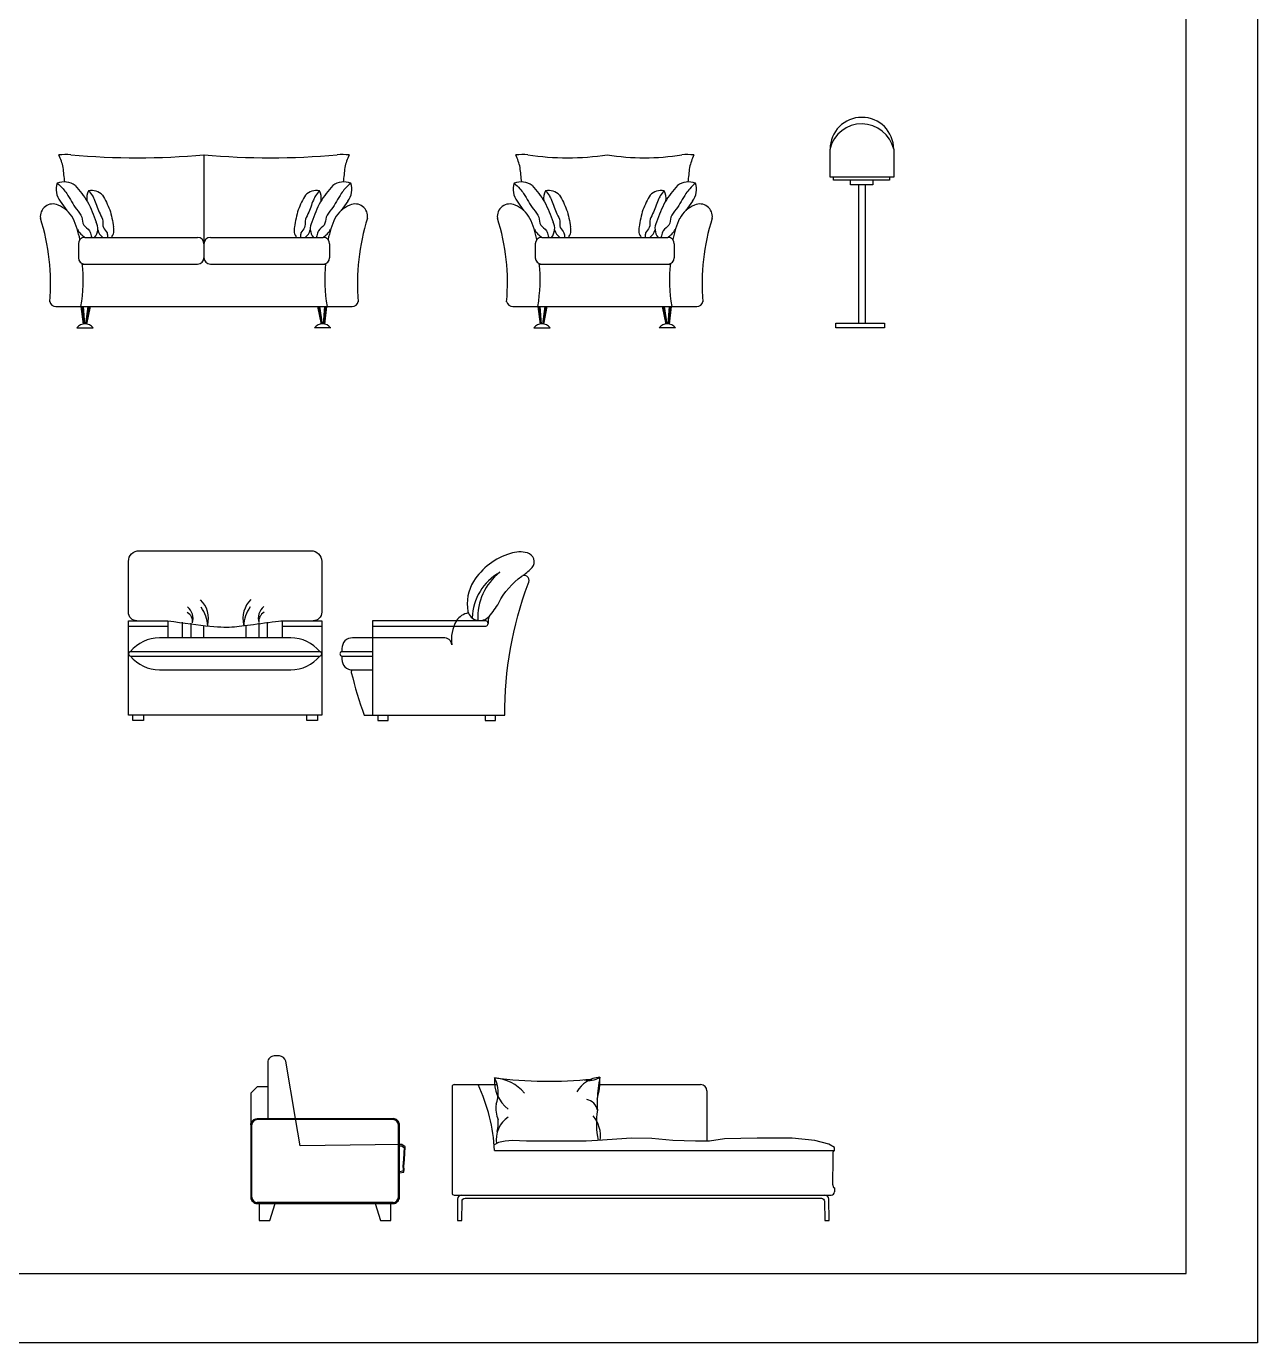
# Model space of a CAD drawing. Header units: inches. Extents: x 11 to 53.5, y 7.4 to 32.2.
# Drawn here: x 26.22 to 32.02, y 7.36 to 13.56 of the extents above; entities that cross this region are included whole.
import ezdxf

# ---------------------------------------------------------------- set-up
doc = ezdxf.new("R2010")
doc.units = ezdxf.units.IN
doc.header["$MEASUREMENT"] = 0
for name, color, linetype in [('02', 2, 'Continuous'), ('1', 1, 'Continuous'), ('4', 4, 'Continuous'), ('kadrbm', 4, 'Continuous')]:
    doc.layers.add(name, color=color, linetype=linetype)

# ---------------------------------------------------------------- blocks, each defined once
blk = doc.blocks.new('kadrbm')
at = {"layer": 'kadrbm', "color": 4}
blk.add_lwpolyline([(0, 0), (0, 24.7972), (21, 24.7972), (21, 0), (0, 0)], close=True, dxfattribs=at)
blk.add_lwpolyline([(20.6631, 0.3257), (20.6631, 24.4603), (0.3369, 24.4603), (0.3369, 0.3257), (20.6631, 0.3257)], dxfattribs=at)

msp = doc.modelspace()

# ---------------------------------------------------------------- linework, layer by layer
at = {"layer": '02'}
for p, q in [((27.0594, 12.9514), (27.0594, 12.4673)), ((26.3817, 12.7335), (26.4129, 12.6897)), ((27.7371, 12.7335), (27.7059, 12.6897)), ((26.4678, 12.5325), (26.4678, 12.4673)), ((26.4978, 12.5625), (27.0294, 12.5625)), ((27.0894, 12.5625), (27.621, 12.5625)), ((27.651, 12.5325), (27.651, 12.4673)), ((26.4863, 12.4373), (27.0294, 12.4373)), ((27.0894, 12.4373), (27.6325, 12.4373)), ((26.3619, 12.2373), (27.7569, 12.2373)), ((26.4799, 12.2373), (26.4904, 12.154)), ((26.4849, 12.2373), (26.4936, 12.1545)), ((26.4897, 12.2373), (26.496, 12.1547)), ((26.5131, 12.2373), (26.5014, 12.1548)), ((26.5182, 12.2373), (26.5047, 12.1544)), ((26.5226, 12.2373), (26.5063, 12.1541)), ((27.5943, 12.2373), (27.6105, 12.1541)), ((27.5987, 12.2373), (27.6122, 12.1544)), ((27.6038, 12.2373), (27.6155, 12.1548)), ((27.6272, 12.2373), (27.6209, 12.1547)), ((27.632, 12.2373), (27.6232, 12.1545)), ((27.637, 12.2373), (27.6264, 12.154)), ((26.4608, 12.1373), (26.537, 12.1373)), ((27.656, 12.1373), (27.5798, 12.1373)), ((26.7038, 10.7321), (26.8888, 10.7321)), ((26.9588, 10.6774), (26.9588, 10.7504)), ((26.9988, 10.6774), (26.9988, 10.7466)), ((27.0588, 10.6774), (27.0588, 10.7356)), ((27.2588, 10.6774), (27.2588, 10.7356)), ((27.3188, 10.6774), (27.3188, 10.7466)), ((27.3588, 10.6774), (27.3588, 10.7504)), ((27.4288, 10.7321), (27.6138, 10.7321)), ((27.8527, 10.7571), (27.8527, 10.3121)), ((27.8527, 10.7321), (28.3861, 10.7321)), ((26.7132, 10.6126), (27.6044, 10.6126)), ((27.7087, 10.6126), (27.8527, 10.6126)), ((26.7132, 10.5906), (27.6044, 10.5906)), ((27.7087, 10.5906), (27.8527, 10.5906)), ((27.7587, 10.5258), (27.8527, 10.5258)), ((27.36, 8.6779), (27.36, 8.4129)), ((28.2282, 8.5629), (28.2282, 8.0629)), ((28.2382, 8.5729), (28.4404, 8.5729)), ((28.9239, 8.5729), (29.3982, 8.5729)), ((29.4282, 8.5429), (29.4282, 8.3065)), ((27.285, 8.0429), (27.285, 8.3829)), ((27.95, 8.4079), (27.31, 8.4079)), ((27.975, 8.0429), (27.975, 8.3829)), ((28.4275, 8.2629), (30.0282, 8.2629)), ((30.0282, 8.0866), (30.0282, 8.0679)), ((27.95, 8.0179), (27.31, 8.0179)), ((28.2382, 8.0529), (30.0132, 8.0529))]:
    msp.add_line(p, q, dxfattribs=at)
for points in [[(30.3077, 12.9783), (30.3077, 12.8467), (30.0077, 12.8467), (30.0077, 12.9783)], [(30.2886, 12.8467), (30.2886, 12.8324), (30.0243, 12.8324), (30.0243, 12.8467)], [(30.2097, 12.832), (30.2097, 12.8102), (30.1042, 12.8102), (30.1042, 12.832)], [(30.1432, 12.832), (30.1432, 12.8324)], [(30.1432, 12.1592), (30.1432, 12.8102)], [(30.1732, 12.8324), (30.1732, 12.832)], [(30.1732, 12.8102), (30.1732, 12.1592)], [(26.8888, 10.7571), (26.9168, 10.7531), (26.9442, 10.7492), (26.9709, 10.7456), (26.9967, 10.7421), (27.0214, 10.739), (27.0448, 10.7362), (27.0668, 10.7337), (27.0871, 10.7317), (27.1056, 10.7301), (27.1225, 10.7289), (27.138, 10.7281), (27.1524, 10.7277), (27.1657, 10.7277), (27.1784, 10.7279), (27.1905, 10.7284), (27.2023, 10.7292), (27.214, 10.7303), (27.2258, 10.7315), (27.238, 10.7329), (27.2506, 10.7345), (27.2638, 10.7363), (27.2779, 10.7383), (27.293, 10.7403), (27.3093, 10.7426), (27.3269, 10.7449), (27.3451, 10.7473), (27.3633, 10.7496), (27.3808, 10.7517), (27.3968, 10.7536), (27.4106, 10.7552), (27.4215, 10.7564), (27.4288, 10.7571)], [(27.9829, 8.2901), (27.5117, 8.2851), (27.49, 8.4129)], [(30.0282, 8.2629), (30.0282, 8.2773), (30.0025, 8.2916), (29.9355, 8.31), (29.8289, 8.3203), (29.6643, 8.3203), (29.5105, 8.3176), (29.4402, 8.3066), (29.3748, 8.3058), (29.268, 8.3094), (29.1684, 8.3188), (29.0735, 8.3212), (28.9134, 8.3094), (28.86, 8.3058), (28.7734, 8.3058), (28.6501, 8.307), (28.5789, 8.307), (28.5125, 8.3094), (28.4781, 8.307), (28.446, 8.2999), (28.4259, 8.2886)], [(27.98, 8.157), (27.9998, 8.1607), (28.0021, 8.1749), (28.0009, 8.1878), (28.0033, 8.2207), (28.0068, 8.2795), (27.9915, 8.2901), (27.98, 8.2901)], [(27.98, 8.2851), (27.99, 8.2851), (28.0017, 8.277), (27.9983, 8.221), (27.9959, 8.1877), (27.9971, 8.175), (27.9954, 8.165), (27.98, 8.1621)], [(30.0282, 8.2629), (30.0212, 8.2546), (30.0206, 8.2246), (30.0212, 8.1753), (30.02, 8.1521), (30.0189, 8.104), (30.024, 8.0876), (30.0282, 8.0866)], [(27.32, 8.0129), (27.32, 7.9329), (27.37, 7.9329), (27.395, 8.0129)], [(27.865, 8.0129), (27.89, 7.9329), (27.94, 7.9329), (27.94, 8.0129)]]:
    msp.add_lwpolyline(points, dxfattribs=at)
msp.add_lwpolyline([(30.0356, 12.1592), (30.265, 12.1592), (30.265, 12.1373), (30.0356, 12.1373)], close=True, dxfattribs=at)
for points in [[(28.2482, 10.7571, 0.176419), (28.227, 10.6446, 0.398176), (28.1869, 10.677)], [(27.49, 8.4129), (27.4442, 8.6829, 0.36585), (27.4147, 8.7079), (27.39, 8.7079, 0.414214), (27.36, 8.6779)], [(27.36, 8.5629), (27.31, 8.5629), (27.28, 8.5329), (27.28, 8.0429, 0.414214), (27.31, 8.0129), (27.95, 8.0129)], [(27.28, 8.3829, -0.414214), (27.31, 8.4129), (27.95, 8.4129)], [(27.98, 8.3829, 0.414214), (27.95, 8.4129)], [(27.95, 8.0129, 0.414214), (27.98, 8.0429), (27.98, 8.3829)], [(28.274, 8.0529, 0.411927), (28.254, 8.0331), (28.2532, 7.9329), (28.2732, 7.9329), (28.2746, 8.0232, -0.409645), (28.2896, 8.0379), (29.9668, 8.0379, -0.409645), (29.9818, 8.0232), (29.9832, 7.9329), (30.0032, 7.9329), (30.0024, 8.0331, 0.411927), (29.9824, 8.0529)]]:
    msp.add_lwpolyline(points, format="xyb", dxfattribs=at)
for centre, radius, start, end in [((30.1577, 12.9782), 0.15, 0.01291, 179.98709), ((30.1574, 12.9429), 0.1544, 13.25082, 165.67093), ((26.4061, 12.6875), 0.2652, 84.30943, 96.53714), ((26.1044, 12.8251), 0.2993, 12.86504, 24.85812), ((26.7455, 16.5718), 3.634, 265.0569, 274.95476), ((27.3733, 16.5718), 3.634, 265.04524, 274.9431), ((27.7127, 12.6875), 0.2652, 83.46286, 95.69057), ((28.0144, 12.8251), 0.2993, 155.14188, 167.13496), ((22.0921, 12.3884), 4.3334, 5.76863, 6.67083), ((32.0267, 12.3884), 4.3334, 173.32917, 174.23137), ((26.4556, 12.7888), 0.0922, 161.6688, 216.80879), ((26.401, 12.7333), 0.0907, 55.07062, 111.31181), ((26.5807, 12.747), 0.0738, 151.00786, 189.44149), ((26.5295, 12.7115), 0.0725, 44.40968, 100.65087), ((27.5893, 12.7115), 0.0725, 79.34913, 135.59032), ((27.5381, 12.747), 0.0738, 350.55851, 28.99214), ((27.7178, 12.7333), 0.0907, 68.68819, 124.92938), ((27.6632, 12.7888), 0.0922, 323.19121, 18.3312), ((26.3476, 12.6613), 0.059, 65.37226, 188.22089), ((26.3199, 12.5856), 0.1395, 28.47796, 67.98713), ((27.7989, 12.5856), 0.1395, 112.01287, 151.52204), ((27.7712, 12.6613), 0.059, 351.77911, 114.62774), ((25.333, 12.3481), 1.0036, 354.96895, 17.67955), ((25.9854, 12.4472), 0.501, 12.11083, 24.14463), ((28.1334, 12.4472), 0.501, 155.85537, 167.88917), ((28.7858, 12.3481), 1.0036, 162.32045, 185.03105), ((26.5446, 12.6435), 0.0922, 207.8731, 241.38125), ((26.493, 12.6042), 0.066, 320.92515, 27.98176), ((26.6292, 12.6196), 0.0738, 197.21216, 230.72031), ((26.5827, 12.5963), 0.0528, 320.21922, 17.32082), ((27.5361, 12.5963), 0.0528, 162.67918, 219.78078), ((27.4896, 12.6196), 0.0738, 309.27969, 342.78784), ((27.6259, 12.6042), 0.066, 152.01824, 219.07485), ((27.5742, 12.6435), 0.0922, 298.61875, 332.1269), ((26.4978, 12.5325), 0.03, 90, 180), ((27.0294, 12.5325), 0.03, 0, 90), ((27.0894, 12.5325), 0.03, 90, 180), ((27.621, 12.5325), 0.03, 0, 90), ((26.4978, 12.4673), 0.03, 180, 270), ((27.0294, 12.4673), 0.03, 270, 0), ((27.0894, 12.4673), 0.03, 180, 270), ((27.621, 12.4673), 0.03, 270, 0), ((25.7379, 12.3622), 0.7525, 350.44411, 5.90044), ((28.3809, 12.3622), 0.7525, 174.09956, 189.55589), ((26.3619, 12.2673), 0.03, 193.78278, 270), ((27.7569, 12.2673), 0.03, 270, 346.21722), ((26.4989, 12.1056), 0.0495, 39.73707, 140.26293), ((27.6179, 12.1056), 0.0495, 39.73707, 140.26293), ((28.5769, 10.7631), 0.2547, 119.21332, 178.12924), ((28.6185, 10.7723), 0.2701, 127.88972, 182.83161), ((26.9537, 10.7666), 0.1268, 346.49502, 44.92483), ((27.3695, 10.7679), 0.1268, 135.07517, 193.50498), ((26.9578, 10.7542), 0.0476, 351.42642, 61.37844), ((26.9386, 10.768), 0.0695, 342.48011, 51.68093), ((26.9137, 10.725), 0.1634, 2.70823, 35.91352), ((27.4095, 10.7263), 0.1634, 144.08648, 177.29177), ((27.3846, 10.7693), 0.0695, 128.31907, 197.51989), ((27.3654, 10.7555), 0.0476, 118.62156, 188.57358), ((28.3851, 10.7446), 0.0125, 274.83539, 85.1646), ((28.238, 8.5631), 0.00981, 88.89971, 181.10029), ((27.6229, 8.2262), 0.8054, 2.61163, 25.49726), ((28.589, 8.5878), 0.1619, 174.11002, 233.4289), ((28.2982, 8.5347), 0.1473, 338.30173, 28.22636), ((28.6798, 10.6262), 2.0375, 262.901, 275.80351), ((28.4137, 8.4007), 0.2041, 40.4189, 85.9871), ((28.9347, 8.4706), 0.1376, 94.68033, 150.37103), ((28.8719, 8.6866), 0.0942, 256.30047, 303.14248), ((30.2696, 8.39), 1.3636, 170.81082, 175.19015), ((28.6673, 8.5867), 0.257, 341.30581, 4.69516), ((29.3982, 8.5429), 0.03, 0, 90), ((28.8513, 8.4413), 0.062, 10.66892, 79.60576), ((30.8784, 8.5424), 1.9682, 181.11236, 182.60946), ((28.5739, 8.4619), 0.1401, 172.46324, 202.98304), ((29.3266, 8.3898), 0.4191, 171.35663, 190.97237), ((27.31, 8.3829), 0.025, 90, 180), ((27.95, 8.3829), 0.025, 0, 90), ((28.5629, 8.3132), 0.1278, 123.37033, 188.55493), ((28.2927, 8.3945), 0.1528, 343.76996, 4.77672), ((28.7853, 8.3325), 0.1413, 350.87492, 41.16781), ((28.2364, 8.0611), 0.00841, 167.78422, 282.21578), ((30.0132, 8.0679), 0.015, 270, 0), ((27.31, 8.0429), 0.025, 180, 270), ((27.95, 8.0429), 0.025, 270, 0)]:
    msp.add_arc(centre, radius, start, end, dxfattribs=at)
for points, knots in [([(26.368, 12.8178), (26.3775, 12.8095), (26.3941, 12.7951), (26.4254, 12.7543), (26.4477, 12.7054), (26.4881, 12.6623), (26.4861, 12.6166), (26.5229, 12.6001), (26.5264, 12.5754), (26.5293, 12.5648), (26.53, 12.5625)], [0, 0, 0, 0, 37.506288, 65.782259, 153.619658, 198.465285, 236.495883, 274.837161, 300.242842, 307.42838, 307.42838, 307.42838, 307.42838]), ([(26.5161, 12.7828), (26.5224, 12.7749), (26.5333, 12.7611), (26.5519, 12.7243), (26.5621, 12.6826), (26.5875, 12.6428), (26.5792, 12.6072), (26.6057, 12.5887), (26.6048, 12.5703), (26.6053, 12.563), (26.6053, 12.5625)], [0, 0, 0, 0, 37.506288, 65.782259, 153.619658, 198.465285, 236.495883, 274.837161, 300.242842, 301.926971, 301.926971, 301.926971, 301.926971]), ([(27.6027, 12.7828), (27.5964, 12.7749), (27.5855, 12.7611), (27.5669, 12.7243), (27.5567, 12.6826), (27.5313, 12.6428), (27.5396, 12.6072), (27.5131, 12.5887), (27.514, 12.5703), (27.5135, 12.563), (27.5135, 12.5625)], [0, 0, 0, 0, 37.506288, 65.782259, 153.619658, 198.465285, 236.495883, 274.837161, 300.242842, 301.926971, 301.926971, 301.926971, 301.926971]), ([(27.7508, 12.8178), (27.7413, 12.8095), (27.7247, 12.7951), (27.6934, 12.7543), (27.6711, 12.7054), (27.6307, 12.6623), (27.6327, 12.6166), (27.5959, 12.6001), (27.5924, 12.5754), (27.5895, 12.5648), (27.5888, 12.5625)], [0, 0, 0, 0, 37.506288, 65.782259, 153.619658, 198.465285, 236.495883, 274.837161, 300.242842, 307.42838, 307.42838, 307.42838, 307.42838])]:
    msp.add_open_spline(points, degree=3, knots=knots, dxfattribs=at)
for points in [[(26.4529, 12.8076), (26.5107, 12.7302), (26.5513, 12.6352)], [(27.6659, 12.8076), (27.6081, 12.7302), (27.5675, 12.6352)], [(26.5813, 12.7622), (26.6153, 12.6928), (26.6332, 12.6121)], [(27.5375, 12.7622), (27.5035, 12.6928), (27.4856, 12.6121)]]:
    msp.add_spline(points, degree=3, dxfattribs=at)
at = {"layer": '1'}
for p, q in [((28.5338, 12.7335), (28.5649, 12.6897)), ((29.3604, 12.7335), (29.3293, 12.6897)), ((28.6198, 12.5325), (28.6198, 12.4673)), ((28.6498, 12.5625), (29.2444, 12.5625)), ((29.2744, 12.5325), (29.2744, 12.4673)), ((28.6383, 12.4373), (29.2559, 12.4373)), ((28.5139, 12.2373), (29.3803, 12.2373)), ((28.6319, 12.2373), (28.6425, 12.154)), ((28.6369, 12.2373), (28.6457, 12.1545)), ((28.6417, 12.2373), (28.648, 12.1547)), ((28.6651, 12.2373), (28.6534, 12.1548)), ((28.6703, 12.2373), (28.6567, 12.1544)), ((28.6746, 12.2373), (28.6584, 12.1541)), ((29.2176, 12.2373), (29.2339, 12.1541)), ((29.222, 12.2373), (29.2355, 12.1544)), ((29.2271, 12.2373), (29.2388, 12.1548)), ((29.2505, 12.2373), (29.2443, 12.1547)), ((29.2553, 12.2373), (29.2466, 12.1545)), ((29.2603, 12.2373), (29.2498, 12.154)), ((28.6129, 12.1373), (28.6891, 12.1373)), ((29.2794, 12.1373), (29.2032, 12.1373))]:
    msp.add_line(p, q, dxfattribs=at)
for centre, radius, start, end in [((28.5582, 12.6875), 0.2652, 84.30943, 96.53714), ((28.2565, 12.8251), 0.2993, 12.86504, 24.85812), ((28.7714, 14.238), 1.3002, 261.73151, 278.28801), ((29.1345, 14.0805), 1.1427, 261.15818, 278.82099), ((29.336, 12.6875), 0.2652, 83.46286, 95.69057), ((29.6378, 12.8251), 0.2993, 155.14188, 167.13496), ((24.2441, 12.3884), 4.3334, 5.76863, 6.67083), ((33.6501, 12.3884), 4.3334, 173.32917, 174.23137), ((28.6076, 12.7888), 0.0922, 161.6688, 216.80879), ((28.553, 12.7333), 0.0907, 55.07062, 111.31181), ((28.7327, 12.747), 0.0738, 151.00786, 189.44149), ((28.6816, 12.7115), 0.0725, 44.40968, 100.65087), ((29.2126, 12.7115), 0.0725, 79.34913, 135.59032), ((29.1615, 12.747), 0.0738, 350.55851, 28.99214), ((29.3412, 12.7333), 0.0907, 68.68819, 124.92938), ((29.2866, 12.7888), 0.0922, 323.19121, 18.3312), ((28.4997, 12.6613), 0.059, 65.37226, 188.22089), ((28.472, 12.5856), 0.1395, 28.47796, 67.98713), ((29.4223, 12.5856), 0.1395, 112.01287, 151.52204), ((29.3945, 12.6613), 0.059, 351.77911, 114.62774), ((27.4851, 12.3481), 1.0036, 354.96895, 17.67955), ((28.1375, 12.4472), 0.501, 12.11083, 24.14463), ((29.7567, 12.4472), 0.501, 155.85537, 167.88917), ((30.4092, 12.3481), 1.0036, 162.32045, 185.03105), ((28.6967, 12.6435), 0.0922, 207.8731, 241.38125), ((28.645, 12.6042), 0.066, 320.92515, 27.98176), ((28.7812, 12.6196), 0.0738, 197.21216, 230.72031), ((28.7348, 12.5963), 0.0528, 320.21922, 17.32082), ((29.1594, 12.5963), 0.0528, 162.67918, 219.78078), ((29.113, 12.6196), 0.0738, 309.27969, 342.78784), ((29.2492, 12.6042), 0.066, 152.01824, 219.07485), ((29.1975, 12.6435), 0.0922, 298.61875, 332.1269), ((28.6498, 12.5325), 0.03, 90, 180), ((29.2444, 12.5325), 0.03, 0, 90), ((28.6498, 12.4673), 0.03, 180, 270), ((29.2444, 12.4673), 0.03, 270, 0), ((27.8899, 12.3622), 0.7525, 350.44411, 5.90044), ((30.0043, 12.3622), 0.7525, 174.09956, 189.55589), ((28.5139, 12.2673), 0.03, 193.78278, 270), ((29.3803, 12.2673), 0.03, 270, 346.21722), ((28.651, 12.1056), 0.0495, 39.73707, 140.26293), ((29.2413, 12.1056), 0.0495, 39.73707, 140.26293)]:
    msp.add_arc(centre, radius, start, end, dxfattribs=at)
for points, knots in [([(28.5201, 12.8178), (28.5296, 12.8095), (28.5462, 12.7951), (28.5775, 12.7543), (28.5997, 12.7054), (28.6401, 12.6623), (28.6381, 12.6166), (28.6749, 12.6001), (28.6785, 12.5754), (28.6814, 12.5648), (28.6821, 12.5625)], [0, 0, 0, 0, 37.506288, 65.782259, 153.619658, 198.465285, 236.495883, 274.837161, 300.242842, 307.42838, 307.42838, 307.42838, 307.42838]), ([(28.6682, 12.7828), (28.6744, 12.7749), (28.6853, 12.7611), (28.7039, 12.7243), (28.7142, 12.6826), (28.7396, 12.6428), (28.7312, 12.6072), (28.7577, 12.5887), (28.7569, 12.5703), (28.7574, 12.563), (28.7574, 12.5625)], [0, 0, 0, 0, 37.506288, 65.782259, 153.619658, 198.465285, 236.495883, 274.837161, 300.242842, 301.926971, 301.926971, 301.926971, 301.926971]), ([(29.226, 12.7828), (29.2198, 12.7749), (29.2089, 12.7611), (29.1903, 12.7243), (29.1801, 12.6826), (29.1546, 12.6428), (29.163, 12.6072), (29.1365, 12.5887), (29.1373, 12.5703), (29.1369, 12.563), (29.1368, 12.5625)], [0, 0, 0, 0, 37.506288, 65.782259, 153.619658, 198.465285, 236.495883, 274.837161, 300.242842, 301.926971, 301.926971, 301.926971, 301.926971]), ([(29.3741, 12.8178), (29.3647, 12.8095), (29.348, 12.7951), (29.3167, 12.7543), (29.2945, 12.7054), (29.2541, 12.6623), (29.2561, 12.6166), (29.2193, 12.6001), (29.2157, 12.5754), (29.2128, 12.5648), (29.2121, 12.5625)], [0, 0, 0, 0, 37.506288, 65.782259, 153.619658, 198.465285, 236.495883, 274.837161, 300.242842, 307.42838, 307.42838, 307.42838, 307.42838])]:
    msp.add_open_spline(points, degree=3, knots=knots, dxfattribs=at)
for points in [[(28.6049, 12.8076), (28.6627, 12.7302), (28.7033, 12.6352)], [(29.2893, 12.8076), (29.2315, 12.7302), (29.1909, 12.6352)], [(28.7334, 12.7622), (28.7674, 12.6928), (28.7852, 12.6121)], [(29.1608, 12.7622), (29.1268, 12.6928), (29.109, 12.6121)]]:
    msp.add_spline(points, degree=3, dxfattribs=at)
at = {"layer": '4'}
msp.add_line((28.3861, 10.7571), (27.8527, 10.7571), dxfattribs=at)
for points in [[(26.7438, 10.7571, -0.414214), (26.7038, 10.7971), (26.7038, 11.0371, -0.414214), (26.7538, 11.0871), (27.5638, 11.0871, -0.414214), (27.6138, 11.0371), (27.6138, 10.7971, -0.414214), (27.5738, 10.7571)], [(28.5622, 10.972, 0.058981), (28.6057, 11.0083, 0.536865), (28.5824, 11.0771, 0.141187), (28.5026, 11.0745, 0.180087), (28.3286, 10.9425, 0.183036), (28.3025, 10.8011, 0.592496), (28.4021, 10.7777)], [(28.4021, 10.7777, 0.052238), (28.4478, 10.8415, -0.120292), (28.5563, 10.9678, -0.120292)], [(28.4768, 10.3121, -0.092466), (28.586, 10.9311, 0.80293), (28.5563, 10.9678)], [(28.305, 10.7939, 0.208374), (28.2482, 10.7571)], [(28.4021, 10.7777, 0.116136), (28.3976, 10.7446, 0.389706)], [(27.4684, 10.6774), (26.8492, 10.6774, 0.220219), (26.7132, 10.6126, 0.851889), (26.7132, 10.5906, 0.220219), (26.8492, 10.5258), (27.4684, 10.5258, 0.220219), (27.6044, 10.5906, 0.851889), (27.6044, 10.6126, 0.220219), (27.4684, 10.6774)], [(28.1869, 10.677), (27.7587, 10.677, 0.414214), (27.7087, 10.627), (27.7087, 10.6126, 0.851889), (27.7087, 10.5906), (27.7087, 10.5758, 0.414214), (27.7587, 10.5258, 0.291221), (27.7531, 10.5133, 0.022821), (27.8138, 10.3121), (28.4768, 10.3121)]]:
    msp.add_lwpolyline(points, format="xyb", dxfattribs=at)
for points in [[(27.6138, 10.3121), (26.7038, 10.3121), (26.7038, 10.7571), (26.8888, 10.7571)], [(26.8888, 10.7571), (26.8888, 10.6774)], [(27.4288, 10.6774), (27.4288, 10.7571)], [(27.4288, 10.7571), (27.6138, 10.7571)], [(27.6138, 10.7571), (27.6138, 10.3121)], [(26.7738, 10.3121), (26.7738, 10.2871), (26.7238, 10.2871), (26.7238, 10.3121)], [(27.5938, 10.3121), (27.5938, 10.2871), (27.5438, 10.2871), (27.5438, 10.3121)], [(27.8774, 10.3121), (27.8774, 10.2871), (27.9274, 10.2871), (27.9274, 10.3121)], [(28.3829, 10.3121), (28.3829, 10.2871), (28.4329, 10.2871), (28.4329, 10.3121)]]:
    msp.add_lwpolyline(points, dxfattribs=at)

# ---------------------------------------------------------------- block references
at = {"layer": 'kadrbm'}
msp.add_blockref('kadrbm', (11.0217, 7.3575), dxfattribs=at)

doc.saveas('drawing.dxf')
